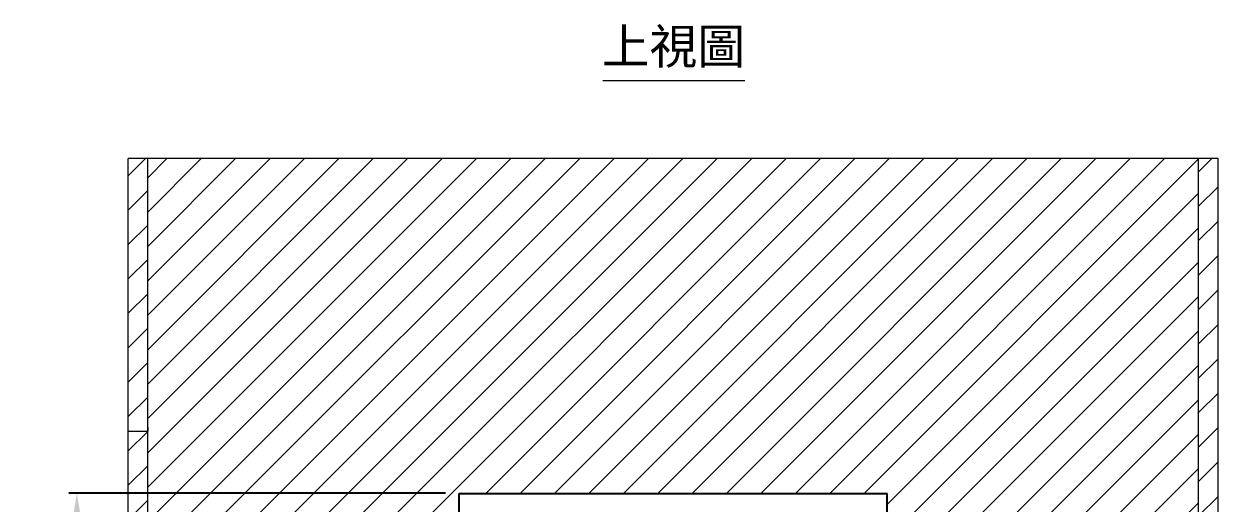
# Model space of a CAD drawing. Header units: millimetres. Extents: x -215875 to -182231, y -22821 to -2215.
# Drawn here: x -190760 to -187692, y -18423 to -17191 of the extents above; entities that cross this region are included whole.
import ezdxf

# ---------------------------------------------------------------- set-up
doc = ezdxf.new("R2010")
doc.units = ezdxf.units.MM
doc.header["$MEASUREMENT"] = 0
doc.linetypes.add('HIDDEN', pattern=[9.525, 6.35, -3.175])
doc.layers.get('0').update_dxf_attribs({"lineweight": 25})
for name, color, linetype, lineweight in [('D', 3, 'Continuous', 13), ('H', 2, 'HIDDEN', 15), ('S', 4, 'Continuous', 15)]:
    doc.layers.add(name, color=color, linetype=linetype, lineweight=lineweight)
doc.styles.get("Standard").update_dxf_attribs({"font": 'KAIU.TTF'})
doc.styles.add('STU25', font='isocp2.shx')
doc.dimstyles.new('STU25', dxfattribs={"dimscale": 35, "dimtxt": 2.5, "dimasz": 2, "dimexe": 0.6, "dimexo": 1, "dimgap": 1, "dimtad": 1, "dimdsep": 46, "dimtxsty": 'STU25', "dimcen": 2, "dimazin": 2, "dimtfac": 1, "dimtmove": 0, "dimatfit": 3, "dimfxl": 0, "dimtolj": 1, "dimtzin": 0, "dimarcsym": 0})

# ---------------------------------------------------------------- blocks, each defined once
blk = doc.blocks.new('*D7')
at = {"layer": 'D', "color": 0, "lineweight": -2}
for p, q in [((-189677, -18397.5), (-190645.1, -18397.5)), ((-190624.1, -18467.5), (-190624.1, -20167.5)), ((-190477, -20237.5), (-190645.1, -20237.5))]:
    blk.add_line(p, q, dxfattribs=at)
at = {"layer": 'D', "color": 0}
for points in [[(-190612.4, -18467.5), (-190635.7, -18467.5), (-190624.1, -18397.5)], [(-190635.7, -20167.5), (-190612.4, -20167.5), (-190624.1, -20237.5)]]:
    blk.add_solid(points, dxfattribs=at)
at = {"layer": 'Defpoints', "color": 0}
for p in [(-189642, -18397.5), (-190624.1, -20237.5), (-190442, -20237.5)]:
    blk.add_point(p, dxfattribs=at)
at = {"layer": 'D', "color": 0, "insert": (-190702.8, -19337.5), "char_height": 87.5, "attachment_point": 5, "rotation": 90, "style": 'STU25'}
blk.add_mtext('\\A1;1840', dxfattribs=at)

msp = doc.modelspace()

# ---------------------------------------------------------------- hatches: boundary and pattern name
at = {"layer": 'D', "ltscale": 10}
h = msp.add_hatch(dxfattribs=at)
h.set_pattern_fill('ANSI31', color=256, scale=500, style=0)
h.set_pattern_definition([(45, (28398.78, 82.32), (-44.194174, 44.194174), [])])
h.paths.add_polyline_path([(-189772.795, -18450.594), (-190442.011, -18450.594), (-190442.011, -17537.529), (-187742.011, -17537.529), (-187742.011, -18450.594), (-188411.226, -18450.594), (-188411.226, -20237.529), (-188542.011, -20237.529), (-188542.011, -18397.529), (-189642.011, -18397.529), (-189642.011, -20237.529), (-189772.795, -20237.529)])
at = {"layer": 'H', "ltscale": 5}
h = msp.add_hatch(dxfattribs=at)
h.set_pattern_fill('ANSI31', color=256, scale=500, style=0)
h.set_pattern_definition([(45, (27932.56, 378.4), (-44.194174, 44.194174), [])])
h.paths.add_polyline_path([(-187692.011, -20287.529), (-187692.011, -17537.529), (-187742.011, -17537.529), (-187742.011, -20237.529), (-190442.011, -20237.529), (-190442.011, -17537.529), (-190492.011, -17537.529), (-190492.011, -20287.529)])
h.paths.add_polyline_path([(-187692.011, -17537.529), (-187742.011, -17537.529)], flags=16)
h.paths.add_polyline_path([(-190492.011, -17537.529), (-190442.011, -17537.529)], flags=16)

# ---------------------------------------------------------------- linework, layer by layer
for p, q in [((-189642.011, -18397.529), (-188542.011, -18397.529)), ((-189642.011, -18707.529), (-189642.011, -18397.529)), ((-188542.011, -18707.529), (-188542.011, -18397.529))]:
    msp.add_line(p, q)
at = {"layer": 'D'}
for p, q in [((-189272.425, -17336.563), (-188907.594, -17336.563)), ((-190492.011, -18237.529), (-190442.011, -18237.529))]:
    msp.add_line(p, q, dxfattribs=at)
at = {"layer": 'S'}
for p, q in [((-190492.011, -20287.529), (-190492.011, -17537.529)), ((-187692.011, -17537.529), (-190492.011, -17537.529)), ((-190442.011, -20237.529), (-190442.011, -17537.529)), ((-187742.011, -20237.529), (-187742.011, -17537.529)), ((-187692.011, -17537.529), (-187742.011, -17537.529)), ((-187692.011, -17537.529), (-187742.011, -17537.529)), ((-187692.011, -17537.529), (-187742.011, -17537.529)), ((-187692.011, -20287.529), (-187692.011, -17537.529)), ((-190442.011, -18227.529), (-190442.011, -18237.529)), ((-187742.011, -18237.529), (-187742.011, -18227.529))]:
    msp.add_line(p, q, dxfattribs=at)

# ---------------------------------------------------------------- texts
at = {"layer": 'D', "insert": (-189275.6, -17204.181), "char_height": 90, "attachment_point": 1}
msp.add_mtext('{\\C11;上視圖}', dxfattribs=at)

# ---------------------------------------------------------------- dimensions: what is measured, and where the dimension line sits
at = {"layer": 'D'}
dim = msp.add_linear_dim(base=(-190624.082, -20237.529), p1=(-189642.011, -18397.529), p2=(-190442.011, -20237.529), angle=90, dimstyle='STU25', dxfattribs=at)
dim.commit()
dim.dimension.update_dxf_attribs({"geometry": '*D7', "text_midpoint": (-190624.082, -19337.529), "dimtype": 160})

doc.saveas('drawing.dxf')
